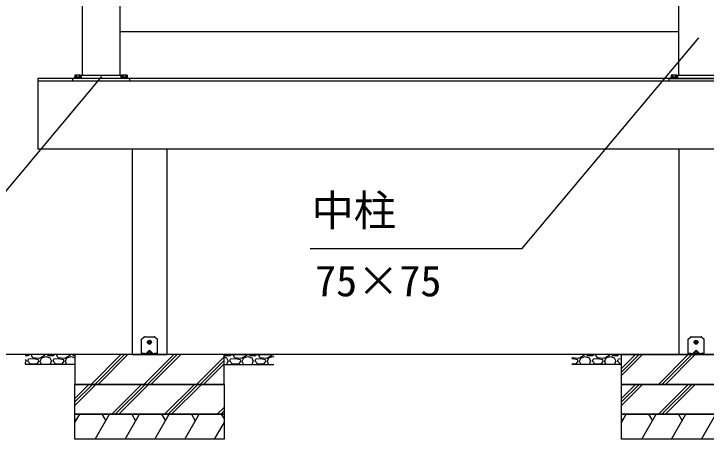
# Model space of a CAD drawing. Units: millimetres, scale not verified. Extents: x -4375 to 4375, y -6499 to 6473.
# Drawn here: x -1375 to 18, y 81 to 936 of the extents above; entities that cross this region are included whole.
import ezdxf
from ezdxf.enums import TextEntityAlignment as Align

# ---------------------------------------------------------------- set-up
doc = ezdxf.new("R2010")
doc.units = ezdxf.units.MM
doc.header["$LTSCALE"] = 30
for name, color, linetype in [('0-2_YKK_13', 4, 'Continuous'), ('0-3_YKK_A1', 4, 'Continuous'), ('0-4_YKK_D', 6, 'Continuous')]:
    doc.layers.add(name, color=color, linetype=linetype)
doc.styles.add('ＭＳ ゴシック', font='')
doc.styles.get('ＭＳ ゴシック').set_extended_font_data('MS Gothic')

msp = doc.modelspace()

# ---------------------------------------------------------------- linework, layer by layer
at = {"layer": '0-2_YKK_13'}
for p, q in [((-1118.5, 281.8), (-1114.09, 286.21)), ((-1118.5, 253.8), (-1118.5, 281.8)), ((-1112.67, 286.8), (-1092.33, 286.8)), ((-1090.91, 286.21), (-1086.5, 281.8)), ((-1086.5, 253.8), (-1086.5, 281.8)), ((-18.5, 281.8), (-14.09, 286.21)), ((-18.5, 253.8), (-18.5, 281.8)), ((-12.67, 286.8), (7.67, 286.8)), ((9.09, 286.21), (13.5, 281.8)), ((13.5, 253.8), (13.5, 281.8)), ((-1104.74, 276.3), (-1103.64, 276.32)), ((-1104.74, 275.3), (-1103.64, 275.28)), ((-1103.64, 276.32), (-1103.12, 276.42)), ((-1103.64, 275.28), (-1103.12, 275.18)), ((-1103.02, 276.94), (-1103.12, 276.42)), ((-1103.02, 274.66), (-1103.12, 275.18)), ((-1103, 278.04), (-1103.02, 276.94)), ((-1103, 273.56), (-1103.02, 274.66)), ((-1102, 278.04), (-1101.98, 276.94)), ((-1102, 273.56), (-1101.98, 274.66)), ((-1101.98, 276.94), (-1101.88, 276.42)), ((-1101.98, 274.66), (-1101.88, 275.18)), ((-1101.36, 276.32), (-1101.88, 276.42)), ((-1101.36, 275.28), (-1101.88, 275.18)), ((-1100.26, 276.3), (-1101.36, 276.32)), ((-1100.26, 275.3), (-1101.36, 275.28)), ((-4.74, 276.3), (-3.64, 276.32)), ((-4.74, 275.3), (-3.64, 275.28)), ((-3.64, 276.32), (-3.12, 276.42)), ((-3.64, 275.28), (-3.12, 275.18)), ((-3.02, 276.94), (-3.12, 276.42)), ((-3.02, 274.66), (-3.12, 275.18)), ((-3, 278.04), (-3.02, 276.94)), ((-3, 273.56), (-3.02, 274.66)), ((-2, 278.04), (-1.98, 276.94)), ((-2, 273.56), (-1.98, 274.66)), ((-1.98, 276.94), (-1.88, 276.42)), ((-1.98, 274.66), (-1.88, 275.18)), ((-1.36, 276.32), (-1.88, 276.42)), ((-1.36, 275.28), (-1.88, 275.18)), ((-0.26, 276.3), (-1.36, 276.32)), ((-0.26, 275.3), (-1.36, 275.28)), ((-1118.5, 253.8), (-1118.5, 253.3)), ((-1118.5, 253.3), (-1118.5, 250.8)), ((-1114.09, 253.3), (-1118.5, 253.3)), ((-1118.5, 250.8), (-1114.09, 250.8)), ((-1112.67, 253.3), (-1114.09, 253.3)), ((-1114.09, 253.3), (-1114.09, 250.8)), ((-1114.09, 250.8), (-1112.67, 250.8)), ((-1112.67, 253.3), (-1092.33, 253.3)), ((-1112.67, 250.8), (-1092.33, 250.8)), ((-1108.4, 253.8), (-1103.94, 258.26)), ((-1106.5, 254.22), (-1106.5, 253.8)), ((-1099, 253.3), (-1106, 253.3)), ((-1101.06, 258.26), (-1096.6, 253.8)), ((-1098.5, 254.22), (-1098.5, 253.8)), ((-1090.91, 253.3), (-1092.33, 253.3)), ((-1092.33, 250.8), (-1090.91, 250.8)), ((-1090.91, 250.8), (-1090.91, 253.3)), ((-1090.91, 250.8), (-1086.5, 250.8)), ((-1086.5, 253.3), (-1086.5, 253.8)), ((-18.5, 253.8), (-18.5, 253.3)), ((-18.5, 253.3), (-18.5, 250.8)), ((-14.09, 253.3), (-18.5, 253.3)), ((-18.5, 250.8), (-14.09, 250.8)), ((-12.67, 253.3), (-14.09, 253.3)), ((-14.09, 253.3), (-14.09, 250.8)), ((-14.09, 250.8), (-12.67, 250.8)), ((-12.67, 253.3), (7.67, 253.3)), ((-12.67, 250.8), (7.67, 250.8)), ((-8.4, 253.8), (-3.94, 258.26)), ((-6.5, 254.22), (-6.5, 253.8)), ((1, 253.3), (-6, 253.3)), ((-1.06, 258.26), (3.4, 253.8)), ((1.5, 254.22), (1.5, 253.8)), ((9.09, 253.3), (7.67, 253.3)), ((7.67, 250.8), (9.09, 250.8)), ((9.09, 250.8), (9.09, 253.3)), ((9.09, 250.8), (13.5, 250.8)), ((13.5, 253.3), (13.5, 253.8))]:
    msp.add_line(p, q, dxfattribs=at)
for points in [[(-1086.5, 250.8), (-1086.5, 253.3), (-1090.91, 253.3)], [(13.5, 250.8), (13.5, 253.3), (9.09, 253.3)]]:
    msp.add_lwpolyline(points, dxfattribs=at)
for centre in [(-1102.5, 275.8), (-2.5, 275.8)]:
    msp.add_circle(centre, 4, dxfattribs=at)
for centre, radius, start, end in [((-1112.67, 284.8), 2, 90, 135), ((-1092.33, 284.8), 2, 45, 90), ((-12.67, 284.8), 2, 90, 135), ((7.67, 284.8), 2, 45, 90), ((-1102.5, 275.8), 2.3, 167.44414, 192.55586), ((-1102.5, 275.8), 2.3, 77.44414, 102.55586), ((-1102.5, 275.8), 2.3, 257.44414, 282.55586), ((-1102.5, 275.8), 2.3, 347.44414, 12.55586), ((-2.5, 275.8), 2.3, 167.44414, 192.55586), ((-2.5, 275.8), 2.3, 77.44414, 102.55586), ((-2.5, 275.8), 2.3, 257.44414, 282.55586), ((-2.5, 275.8), 2.3, 347.44414, 12.55586), ((-1105.5, 254.22), 1, 126.03188, 180), ((-1106, 253.8), 0.5, 180, 270), ((-1102.5, 250.1), 6.1, 53.96812, 126.03188), ((-1099, 253.8), 0.5, 270, 0), ((-1099.5, 254.22), 1, 0, 53.96812), ((-5.5, 254.22), 1, 126.03188, 180), ((-6, 253.8), 0.5, 180, 270), ((-2.5, 250.1), 6.1, 53.96812, 126.03188), ((1, 253.8), 0.5, 270, 0), ((0.5, 254.22), 1, 0, 53.96812)]:
    msp.add_arc(centre, radius, start, end, dxfattribs=at)
for centre, major_axis, ratio, start_param, end_param in [((-1107.9, 253.8), (-0.688, -0.425), 0.381966, 5.2659633, 6.8367597), ((-1102.5, 255.37), (0, -3.54), 0.707107, 2.5261129, 3.7570724), ((-1097.1, 253.8), (-0.688, 0.425), 0.381966, 2.5880183, 4.1588146), ((-7.9, 253.8), (-0.688, -0.425), 0.381966, 5.2659633, 6.8367597), ((-2.5, 255.37), (0, -3.54), 0.707107, 2.5261129, 3.7570724), ((2.9, 253.8), (-0.688, 0.425), 0.381966, 2.5880183, 4.1588146)]:
    msp.add_ellipse(centre, major_axis=major_axis, ratio=ratio, start_param=start_param, end_param=end_param, dxfattribs=at)
at = {"layer": '0-3_YKK_A1'}
for p, q in [((-1237.5, 812.8), (-1237.5, 1620.8)), ((-1162.5, 1620.8), (-1162.5, 812.8)), ((-37.5, 812.8), (-37.5, 1620.8)), ((-1162.5, 900.8), (-37.5, 900.8)), ((-1252, 813), (-1252.77, 812.55)), ((-1252.77, 812.55), (-1252.77, 809)), ((-1241.23, 809), (-1252.77, 809)), ((-1242, 813), (-1252, 813)), ((-1249.89, 812.55), (-1249.89, 809)), ((-1244.11, 812.55), (-1244.11, 809)), ((-1242, 813), (-1241.23, 812.55)), ((-1241.23, 812.55), (-1241.23, 809)), ((-1240, 812.8), (-1240, 806.8)), ((-1240, 812.8), (-1160, 812.8)), ((-1160, 812.8), (-1160, 806.8)), ((-1158, 813), (-1158.77, 812.55)), ((-1158.77, 812.55), (-1158.77, 809)), ((-1147.23, 809), (-1158.77, 809)), ((-1148, 813), (-1158, 813)), ((-1155.89, 812.55), (-1155.89, 809)), ((-1150.11, 812.55), (-1150.11, 809)), ((-1148, 813), (-1147.23, 812.55)), ((-1147.23, 812.55), (-1147.23, 809)), ((-52, 813), (-52.77, 812.55)), ((-52.77, 812.55), (-52.77, 809)), ((-41.23, 809), (-52.77, 809)), ((-42, 813), (-52, 813)), ((-49.89, 812.55), (-49.89, 809)), ((-44.11, 812.55), (-44.11, 809)), ((-42, 813), (-41.23, 812.55)), ((-41.23, 812.55), (-41.23, 809)), ((-40, 812.8), (-40, 806.8)), ((-40, 812.8), (40, 812.8)), ((1322, 805.8), (-1327, 805.8)), ((-1327, 805.8), (-1327, 663.8)), ((1322, 800.8), (-1327, 800.8)), ((-1257.5, 806.8), (-1142.5, 806.8)), ((-1257.5, 806.8), (-1257.5, 805.8)), ((-1257.5, 805.8), (-1257.5, 800.8)), ((-1142.5, 806.8), (-1142.5, 805.8)), ((-1142.5, 805.8), (-1142.5, 800.8)), ((-57.5, 806.8), (57.5, 806.8)), ((-57.5, 806.8), (-57.5, 805.8)), ((-57.5, 805.8), (57.5, 805.8)), ((-57.5, 805.8), (-57.5, 800.8)), ((57.5, 805.8), (-57.5, 805.8)), ((1322, 663.8), (-1327, 663.8)), ((-1137.58, 663.8), (-1137.58, 250.8)), ((-1067.42, 663.8), (-1067.42, 250.8)), ((-37.58, 663.8), (-37.58, 250.8)), ((1984.09, 250.8), (-1616.31, 250.8)), ((-1252.5, 250.8), (-1352.5, 250.8)), ((-1347.27, 248.7), (-1344.56, 250.8)), ((-1340.66, 250.23), (-1340.15, 250.8)), ((-1313.14, 250.8), (-1313.74, 248.7)), ((-1307.81, 250.8), (-1307.14, 249.21)), ((-1296.47, 248.7), (-1293.76, 250.8)), ((-1289.86, 250.23), (-1289.35, 250.8)), ((-1262.34, 250.8), (-1262.94, 248.7)), ((-1257.01, 250.8), (-1256.34, 249.21)), ((-1252.5, 250.14), (-1251.84, 250.8)), ((-1219.91, 190.8), (-1159.91, 250.8)), ((-1212.84, 190.8), (-1152.84, 250.8)), ((-1205.77, 190.8), (-1145.77, 250.8)), ((-1137.58, 250.8), (-1067.42, 250.8)), ((-1113.85, 190.8), (-1053.85, 250.8)), ((-1106.78, 190.8), (-1046.78, 250.8)), ((-1099.71, 190.8), (-1039.71, 250.8)), ((-952.5, 250.8), (-852.5, 250.8)), ((-952.21, 250.8), (-951.54, 249.21)), ((-940.87, 248.7), (-938.16, 250.8)), ((-934.26, 250.23), (-933.75, 250.8)), ((-906.74, 250.8), (-907.34, 248.7)), ((-901.41, 250.8), (-900.74, 249.21)), ((-890.07, 248.7), (-887.36, 250.8)), ((-883.46, 250.23), (-882.95, 250.8)), ((-855.94, 250.8), (-856.54, 248.7)), ((-152.5, 250.8), (-252.5, 250.8)), ((-227.94, 250.8), (-228.54, 248.7)), ((-222.61, 250.8), (-221.94, 249.21)), ((-211.27, 248.7), (-208.56, 250.8)), ((-204.66, 250.23), (-204.15, 250.8)), ((-177.14, 250.8), (-177.74, 248.7)), ((-171.81, 250.8), (-171.14, 249.21)), ((-160.47, 248.7), (-157.76, 250.8)), ((-153.86, 250.23), (-153.35, 250.8)), ((-152.5, 222.69), (-124.39, 250.8)), ((-152.5, 215.62), (-117.32, 250.8)), ((-152.5, 208.55), (-110.25, 250.8)), ((-152.5, 190.8), (-152.5, 250.8)), ((-78.33, 190.8), (-18.33, 250.8)), ((-71.26, 190.8), (-11.26, 250.8)), ((-64.19, 190.8), (-4.19, 250.8)), ((-37.58, 250.8), (32.58, 250.8)), ((-1352.5, 248.95), (-1347.27, 248.7)), ((-1352.5, 241.16), (-1350.82, 237.53)), ((-1352.5, 232.84), (-1350.82, 237.53)), ((-1347.27, 237.53), (-1345.74, 241.59)), ((-1341.68, 231.43), (-1347.27, 237.53)), ((-1336.09, 242.61), (-1345.74, 241.59)), ((-1337.11, 244.13), (-1340.66, 250.23)), ((-1324.41, 243.12), (-1337.11, 244.13)), ((-1325.93, 240.07), (-1336.09, 242.61)), ((-1325.42, 237.53), (-1330, 232.45)), ((-1325.42, 237.53), (-1325.93, 240.07)), ((-1313.74, 248.7), (-1324.41, 243.12)), ((-1322.88, 237.53), (-1320, 230.8)), ((-1322.38, 237.53), (-1319.33, 244.64)), ((-1319.33, 244.64), (-1311.2, 247.18)), ((-1311.2, 247.18), (-1303.07, 244.13)), ((-1307.14, 249.21), (-1296.47, 248.7)), ((-1303.07, 244.13), (-1300.02, 237.53)), ((-1302.43, 230.8), (-1300.02, 237.53)), ((-1296.47, 237.53), (-1294.94, 241.59)), ((-1290.88, 231.43), (-1296.47, 237.53)), ((-1285.29, 242.61), (-1294.94, 241.59)), ((-1286.31, 244.13), (-1289.86, 250.23)), ((-1273.61, 243.12), (-1286.31, 244.13)), ((-1275.13, 240.07), (-1285.29, 242.61)), ((-1274.62, 237.53), (-1279.2, 232.45)), ((-1274.62, 237.53), (-1275.13, 240.07)), ((-1262.94, 248.7), (-1273.61, 243.12)), ((-1272.08, 237.53), (-1269.2, 230.8)), ((-1271.58, 237.53), (-1268.53, 244.64)), ((-1268.53, 244.64), (-1260.4, 247.18)), ((-1260.4, 247.18), (-1252.5, 244.22)), ((-1256.34, 249.21), (-1252.5, 249.03)), ((-1007.78, 190.8), (-952.5, 246.08)), ((-1000.71, 190.8), (-952.5, 239.01)), ((-952.5, 246.02), (-947.47, 244.13)), ((-951.54, 249.21), (-940.87, 248.7)), ((-947.47, 244.13), (-944.42, 237.53)), ((-946.83, 230.8), (-944.42, 237.53)), ((-940.87, 237.53), (-939.34, 241.59)), ((-935.28, 231.43), (-940.87, 237.53)), ((-929.69, 242.61), (-939.34, 241.59)), ((-930.71, 244.13), (-934.26, 250.23)), ((-918.01, 243.12), (-930.71, 244.13)), ((-919.53, 240.07), (-929.69, 242.61)), ((-919.02, 237.53), (-923.6, 232.45)), ((-919.02, 237.53), (-919.53, 240.07)), ((-907.34, 248.7), (-918.01, 243.12)), ((-916.48, 237.53), (-913.6, 230.8)), ((-915.98, 237.53), (-912.93, 244.64)), ((-912.93, 244.64), (-904.8, 247.18)), ((-904.8, 247.18), (-896.67, 244.13)), ((-900.74, 249.21), (-890.07, 248.7)), ((-896.67, 244.13), (-893.62, 237.53)), ((-896.03, 230.8), (-893.62, 237.53)), ((-890.07, 237.53), (-888.54, 241.59)), ((-884.48, 231.43), (-890.07, 237.53)), ((-878.89, 242.61), (-888.54, 241.59)), ((-879.91, 244.13), (-883.46, 250.23)), ((-867.21, 243.12), (-879.91, 244.13)), ((-868.73, 240.07), (-878.89, 242.61)), ((-868.22, 237.53), (-872.8, 232.45)), ((-868.22, 237.53), (-868.73, 240.07)), ((-856.54, 248.7), (-867.21, 243.12)), ((-865.68, 237.53), (-862.8, 230.8)), ((-865.18, 237.53), (-862.13, 244.64)), ((-862.13, 244.64), (-854, 247.18)), ((-854, 247.18), (-852.5, 246.62)), ((-251.91, 244.13), (-252.5, 245.15)), ((-250.89, 242.61), (-252.5, 242.44)), ((-239.21, 243.12), (-251.91, 244.13)), ((-240.73, 240.07), (-250.89, 242.61)), ((-240.22, 237.53), (-244.8, 232.45)), ((-240.22, 237.53), (-240.73, 240.07)), ((-228.54, 248.7), (-239.21, 243.12)), ((-237.68, 237.53), (-234.8, 230.8)), ((-237.18, 237.53), (-234.13, 244.64)), ((-234.13, 244.64), (-226, 247.18)), ((-226, 247.18), (-217.87, 244.13)), ((-221.94, 249.21), (-211.27, 248.7)), ((-217.87, 244.13), (-214.82, 237.53)), ((-217.23, 230.8), (-214.82, 237.53)), ((-211.27, 237.53), (-209.74, 241.59)), ((-205.68, 231.43), (-211.27, 237.53)), ((-200.09, 242.61), (-209.74, 241.59)), ((-201.11, 244.13), (-204.66, 250.23)), ((-188.41, 243.12), (-201.11, 244.13)), ((-189.93, 240.07), (-200.09, 242.61)), ((-189.42, 237.53), (-194, 232.45)), ((-189.42, 237.53), (-189.93, 240.07)), ((-177.74, 248.7), (-188.41, 243.12)), ((-186.88, 237.53), (-184, 230.8)), ((-186.38, 237.53), (-183.33, 244.64)), ((-183.33, 244.64), (-175.2, 247.18)), ((-175.2, 247.18), (-167.07, 244.13)), ((-171.14, 249.21), (-160.47, 248.7)), ((-167.07, 244.13), (-164.02, 237.53)), ((-166.43, 230.8), (-164.02, 237.53)), ((-160.47, 237.53), (-158.94, 241.59)), ((-154.88, 231.43), (-160.47, 237.53)), ((-152.5, 242.27), (-158.94, 241.59)), ((-152.5, 247.89), (-153.86, 250.23)), ((-1252.5, 230.8), (-1352.5, 230.8)), ((-1330, 232.45), (-1341.68, 231.43)), ((-1279.2, 232.45), (-1290.88, 231.43)), ((-993.64, 190.8), (-952.5, 231.94)), ((-952.5, 230.8), (-852.5, 230.8)), ((-923.6, 232.45), (-935.28, 231.43)), ((-872.8, 232.45), (-884.48, 231.43)), ((-244.8, 232.45), (-252.5, 231.78)), ((-152.5, 230.8), (-252.5, 230.8)), ((-194, 232.45), (-205.68, 231.43)), ((-152.5, 231.64), (-154.88, 231.43)), ((-952.5, 190.8), (-1252.5, 190.8)), ((-1252.5, 162.69), (-1224.39, 190.8)), ((-1252.5, 155.62), (-1217.32, 190.8)), ((-1252.5, 148.55), (-1210.25, 190.8)), ((-1178.33, 130.8), (-1118.33, 190.8)), ((-1171.26, 130.8), (-1111.26, 190.8)), ((-1164.19, 130.8), (-1104.19, 190.8)), ((-1072.26, 130.8), (-1012.26, 190.8)), ((-1065.19, 130.8), (-1005.19, 190.8)), ((-1058.12, 130.8), (-998.12, 190.8)), ((-152.5, 162.69), (-124.39, 190.8)), ((-152.5, 155.62), (-117.32, 190.8)), ((-152.5, 148.55), (-110.25, 190.8)), ((-78.33, 130.8), (-18.33, 190.8)), ((-71.26, 130.8), (-11.26, 190.8)), ((-64.19, 130.8), (-4.19, 190.8)), ((-966.2, 130.8), (-952.5, 144.5)), ((-1252.5, 114.26), (-1242.95, 130.8)), ((-1211.78, 80.8), (-1182.91, 130.8)), ((-1198.13, 130.8), (-1190.52, 117.62)), ((-1151.73, 80.8), (-1122.86, 130.8)), ((-1138.09, 130.8), (-1130.47, 117.62)), ((-1091.69, 80.8), (-1062.82, 130.8)), ((-1078.04, 130.8), (-1070.43, 117.62)), ((-1031.64, 80.8), (-1002.78, 130.8)), ((-1018, 130.8), (-1010.39, 117.62)), ((-959.13, 130.8), (-952.5, 137.43)), ((-957.95, 130.8), (-952.5, 121.36)), ((-152.5, 114.26), (-142.95, 130.8)), ((-111.78, 80.8), (-82.91, 130.8)), ((-98.13, 130.8), (-90.52, 117.62)), ((-51.73, 80.8), (-22.86, 130.8)), ((-38.09, 130.8), (-30.47, 117.62)), ((8.31, 80.8), (37.18, 130.8)), ((-1252.5, 120.97), (-1250.56, 117.62)), ((-971.6, 80.8), (-952.5, 113.88)), ((-152.5, 120.97), (-150.56, 117.62))]:
    msp.add_line(p, q, dxfattribs=at)
for points in [[(-1241.42, 807.8), (-1252.57, 807.8), (-1252.57, 809), (-1241.42, 809)], [(-1147.42, 807.8), (-1158.57, 807.8), (-1158.57, 809), (-1147.42, 809)], [(-41.43, 807.8), (-52.58, 807.8), (-52.58, 809), (-41.43, 809)], [(-1240.5, 807.8), (-1240.5, 806.8), (-1253.5, 806.8), (-1253.5, 807.8)], [(-1146.5, 807.8), (-1146.5, 806.8), (-1159.5, 806.8), (-1159.5, 807.8)], [(-40.5, 807.8), (-40.5, 806.8), (-53.5, 806.8), (-53.5, 807.8)], [(-952.5, 250.8), (-1252.5, 250.8), (-1252.5, 190.8), (-952.5, 190.8)], [(-1252.5, 130.8), (-952.5, 130.8), (-952.5, 80.8), (-1252.5, 80.8)], [(-152.5, 130.8), (147.5, 130.8), (147.5, 80.8), (-152.5, 80.8)]]:
    msp.add_lwpolyline(points, close=True, dxfattribs=at)
for points in [[(-152.5, 250.8), (147.5, 250.8), (147.5, 190.8)], [(-952.5, 190.8), (-1252.5, 190.8), (-952.5, 190.8)], [(-952.5, 190.8), (-952.5, 130.8), (-1252.5, 130.8), (-1252.5, 190.8)], [(147.5, 190.8), (-152.5, 190.8), (147.5, 190.8)], [(147.5, 190.8), (147.5, 130.8), (-152.5, 130.8), (-152.5, 190.8)]]:
    msp.add_lwpolyline(points, dxfattribs=at)
for centre, radius, start, end in [((-1251.33, 810.44), 2.56, 55.61708, 124.38292), ((-1247, 803.45), 9.55, 72.41276, 107.58724), ((-1242.67, 810.44), 2.56, 55.61708, 124.38292), ((-1157.33, 810.44), 2.56, 55.61708, 124.38292), ((-1153, 803.45), 9.55, 72.41276, 107.58724), ((-1148.67, 810.44), 2.56, 55.61708, 124.38292), ((-51.33, 810.44), 2.56, 55.61708, 124.38292), ((-47, 803.45), 9.55, 72.41276, 107.58724), ((-42.67, 810.44), 2.56, 55.61708, 124.38292)]:
    msp.add_arc(centre, radius, start, end, dxfattribs=at)
at = {"layer": '0-4_YKK_D'}
for points in [[(2.28, 888.17), (-353.8, 463.8), (-779.24, 463.8)], [(-1199.11, 810.2), (-1489.77, 463.8), (-2280.85, 463.8)]]:
    msp.add_lwpolyline(points, dxfattribs=at)

# ---------------------------------------------------------------- texts
at = {"layer": '0-4_YKK_D', "style": 'ＭＳ ゴシック'}
for s, p in [('中柱', (-776.59, 491)), ('75×75', (-769.35, 349.33))]:
    msp.add_text(s, height=62.32, dxfattribs=at).set_placement(p, align=Align.BOTTOM_LEFT)

doc.saveas('drawing.dxf')
